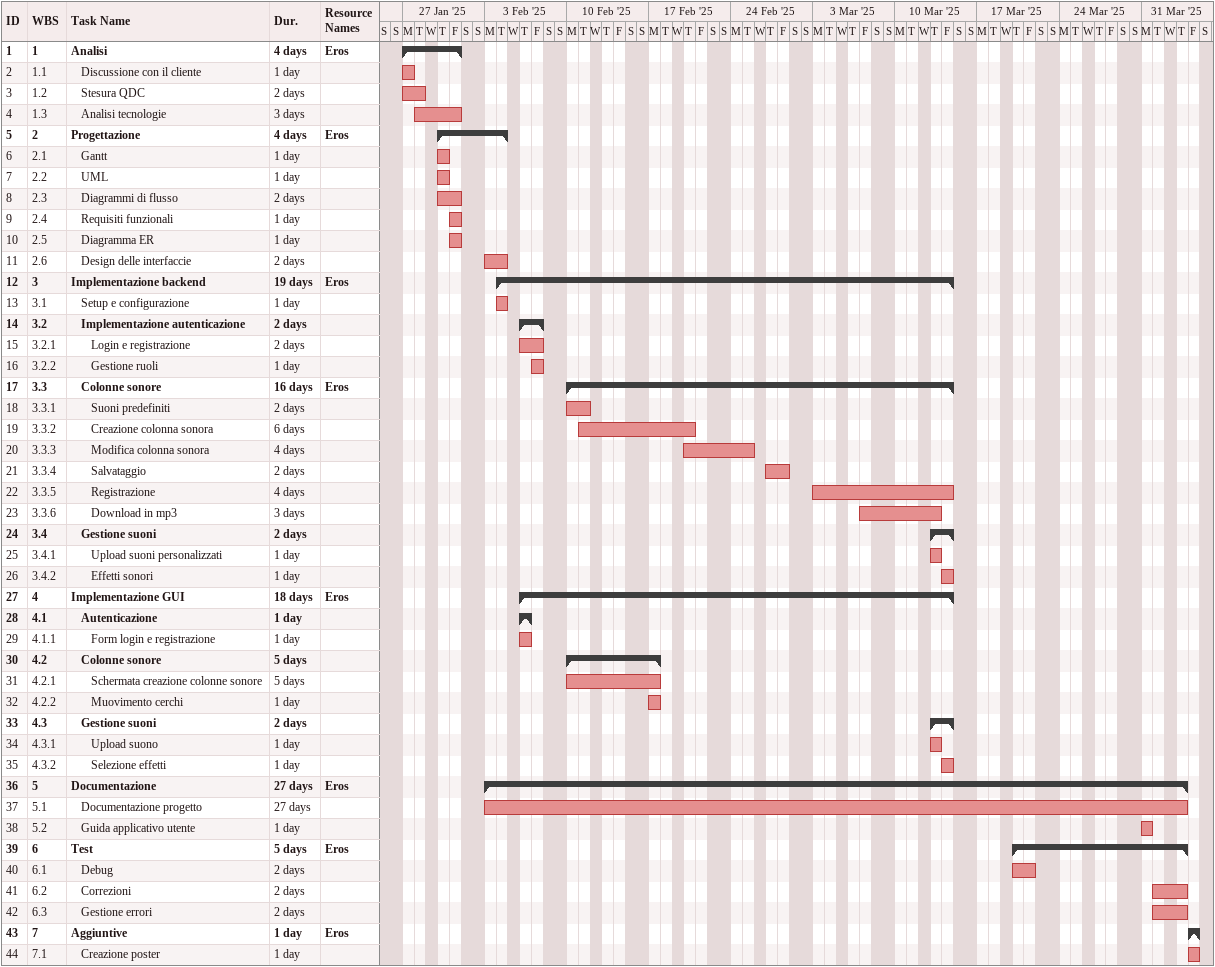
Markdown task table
| ID | WBS | Task | Duration | Start | Finish | Resources |
|---|---|---|---|---|---|---|
| 1 | 1 | **Analisi** | 4d | 2025-01-27 | 2025-01-31 | Eros |
| 2 | 1.1 | Discussione con il cliente | 1d | 2025-01-27 | 2025-01-27 |  |
| 3 | 1.2 | Stesura QDC | 2d | 2025-01-27 | 2025-01-28 |  |
| 4 | 1.3 | Analisi tecnologie | 3d | 2025-01-28 | 2025-01-31 |  |
| 5 | 2 | **Progettazione** | 4d | 2025-01-30 | 2025-02-04 | Eros |
| 6 | 2.1 | Gantt | 1d | 2025-01-30 | 2025-01-30 |  |
| 7 | 2.2 | UML | 1d | 2025-01-30 | 2025-01-30 |  |
| 8 | 2.3 | Diagrammi di flusso | 2d | 2025-01-30 | 2025-01-31 |  |
| 9 | 2.4 | Requisiti funzionali | 1d | 2025-01-31 | 2025-01-31 |  |
| 10 | 2.5 | Diagramma ER | 1d | 2025-01-31 | 2025-01-31 |  |
| 11 | 2.6 | Design delle interfaccie | 2d | 2025-02-03 | 2025-02-04 |  |
| 12 | 3 | **Implementazione backend** | 19d | 2025-02-04 | 2025-03-14 | Eros |
| 13 | 3.1 | Setup e configurazione | 1d | 2025-02-04 | 2025-02-04 |  |
| 14 | 3.2 | **Implementazione autenticazione** | 2d | 2025-02-06 | 2025-02-07 |  |
| 15 | 3.2.1 | Login e registrazione | 2d | 2025-02-06 | 2025-02-07 |  |
| 16 | 3.2.2 | Gestione ruoli | 1d | 2025-02-07 | 2025-02-07 |  |
| 17 | 3.3 | **Colonne sonore** | 16d | 2025-02-10 | 2025-03-14 | Eros |
| 18 | 3.3.1 | Suoni predefiniti | 2d | 2025-02-10 | 2025-02-11 |  |
| 19 | 3.3.2 | Creazione colonna sonora | 6d | 2025-02-11 | 2025-02-20 |  |
| 20 | 3.3.3 | Modifica colonna sonora | 4d | 2025-02-20 | 2025-02-25 |  |
| 21 | 3.3.4 | Salvataggio | 2d | 2025-02-27 | 2025-02-28 |  |
| 22 | 3.3.5 | Registrazione | 4d | 2025-03-03 | 2025-03-14 |  |
| 23 | 3.3.6 | Download in mp3 | 3d | 2025-03-07 | 2025-03-13 |  |
| 24 | 3.4 | **Gestione suoni** | 2d | 2025-03-13 | 2025-03-14 |  |
| 25 | 3.4.1 | Upload suoni personalizzati | 1d | 2025-03-13 | 2025-03-13 |  |
| 26 | 3.4.2 | Effetti sonori | 1d | 2025-03-14 | 2025-03-14 |  |
| 27 | 4 | **Implementazione GUI** | 18d | 2025-02-06 | 2025-03-14 | Eros |
| 28 | 4.1 | **Autenticazione** | 1d | 2025-02-06 | 2025-02-06 |  |
| 29 | 4.1.1 | Form login e registrazione | 1d | 2025-02-06 | 2025-02-06 |  |
| 30 | 4.2 | **Colonne sonore** | 5d | 2025-02-10 | 2025-02-17 |  |
| 31 | 4.2.1 | Schermata creazione colonne sonore | 5d | 2025-02-10 | 2025-02-17 |  |
| 32 | 4.2.2 | Muovimento cerchi | 1d | 2025-02-17 | 2025-02-17 |  |
| 33 | 4.3 | **Gestione suoni** | 2d | 2025-03-13 | 2025-03-14 |  |
| 34 | 4.3.1 | Upload suono | 1d | 2025-03-13 | 2025-03-13 |  |
| 35 | 4.3.2 | Selezione effetti | 1d | 2025-03-14 | 2025-03-14 |  |
| 36 | 5 | **Documentazione** | 27d | 2025-02-03 | 2025-04-03 | Eros |
| 37 | 5.1 | Documentazione progetto | 27d | 2025-02-03 | 2025-04-03 |  |
| 38 | 5.2 | Guida applicativo utente | 1d | 2025-03-31 | 2025-03-31 |  |
| 39 | 6 | **Test** | 5d | 2025-03-20 | 2025-04-03 | Eros |
| 40 | 6.1 | Debug | 2d | 2025-03-20 | 2025-03-21 |  |
| 41 | 6.2 | Correzioni | 2d | 2025-04-01 | 2025-04-03 |  |
| 42 | 6.3 | Gestione errori | 2d | 2025-04-01 | 2025-04-03 |  |
| 43 | 7 | **Aggiuntive** | 1d | 2025-04-04 | 2025-04-04 | Eros |
| 44 | 7.1 | Creazione poster | 1d | 2025-04-04 | 2025-04-04 |  |
